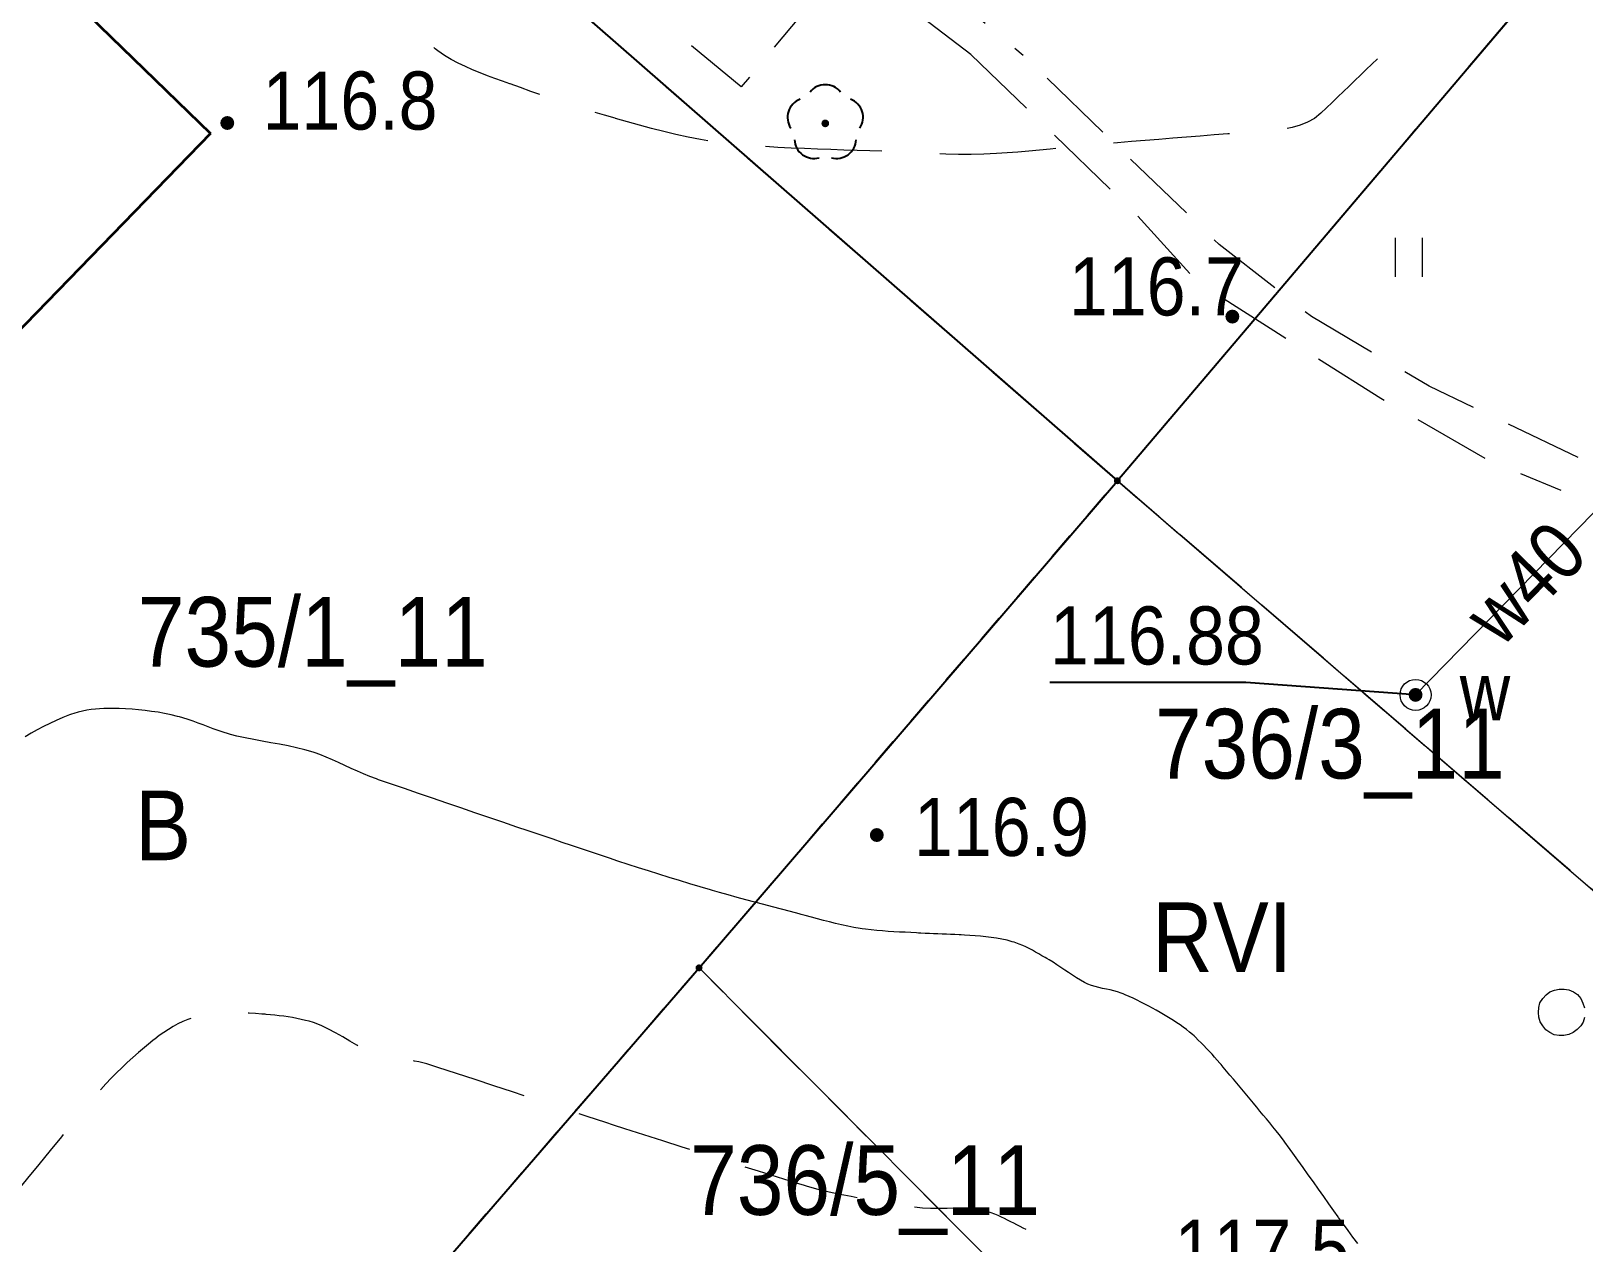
# Model space of a CAD drawing. Extents: x 6512885 to 6513481, y 5959590 to 5960000.
# Drawn here: x 6513241.18 to 6513281.28, y 5959878.64 to 5959909.94 of the extents above; entities that cross this region are included whole.
import ezdxf
from ezdxf.enums import TextEntityAlignment as Align

# ---------------------------------------------------------------- set-up
doc = ezdxf.new("R2010")
doc.units = 0
doc.header["$MEASUREMENT"] = 0
for name, pattern in [('2.0_1.0', [3, 2, -1]), ('217-1000', [2.8, 2.1, -0.7]), ('218-1000', [1.4, 0.7, -0.7]), ('219-1000', [0]), ('3.0_1.5', [4.5, 3, -1.5])]:
    doc.linetypes.add(name, pattern=pattern)
doc.layers.get('0').update_dxf_attribs({"color": 2, "linetype": 'CONTINUOUS', "lineweight": 5})
for name, color, linetype in [('203-Punkt załamania granicy działki nie stabilizowany', 7, 'CONTINUOUS'), ('210-Oznaczenie użytku', 7, 'CONTINUOUS'), ('211-Nr działki', 7, 'CONTINUOUS'), ('217-Granica konturu klasyfikcyjnego', 7, 'CONTINUOUS'), ('218-Granica użytku', 7, 'CONTINUOUS'), ('219-Linia granicy', 7, 'CONTINUOUS'), ('312-Budynek (powierzchnia)', 7, 'CONTINUOUS'), ('811-Warstwica ciągła linia', 7, 'CONTINUOUS'), ('812-Warstwica pomocnicza linia', 7, 'CONTINUOUS'), ('940-Trawnik symb. poj.', 7, 'CONTINUOUS'), ('chodnik (powierzchnia)', 7, 'CONTINUOUS'), ('drzewo liściaste (punkt)', 7, 'CONTINUOUS'), ('ogrodzenie trwałe (linia)', 7, 'CONTINUOUS'), ('przewód wodociągowy (linia)', 7, 'CONTINUOUS'), ('przewód wodociągowy (linia)-Atr1', 7, 'CONTINUOUS'), ('punkt o określonej wysokości (sieć wodociągowa)', 7, 'CONTINUOUS'), ('punkt o określonej wysokości (sieć wodociągowa)-Atr2', 7, 'CONTINUOUS'), ('punkt wysokościowy naturalny', 7, 'CONTINUOUS'), ('punkt wysokościowy naturalny-Atr2', 7, 'CONTINUOUS'), ('właz - siec niezidentyfikowana (powierzchnia)', 7, 'CONTINUOUS'), ('właz okrągły - siec wodociągowa (punkt)', 7, 'CONTINUOUS'), ('właz okrągły - siec wodociągowa (punkt)-Atr17', 7, 'CONTINUOUS')]:
    doc.layers.add(name, color=color, linetype=linetype)
doc.styles.get("Standard").update_dxf_attribs({"font": 'txt', "width": 0.75})
doc.linetypes.add('902-1000', pattern='A,5,0,[1,ksztalty.shx,S=1,R=0,X=0,Y=0],5', length=10)

# ---------------------------------------------------------------- blocks, each defined once
blk = doc.blocks.new('PW01')
at = {"linetype": 'Continuous', "lineweight": 13}
h = blk.add_hatch(color=0, dxfattribs=at)
edge = h.paths.add_edge_path()
edge.add_arc((0, 0), 0.18, 0, 360)
blk = doc.blocks.new('OP021')
at = {"linetype": 'Continuous', "lineweight": 13}
h = blk.add_hatch(color=0, dxfattribs=at)
edge = h.paths.add_edge_path()
edge.add_arc((0, 0), 0.1, 0, 360)
at = {"color": 0, "linetype": 'Continuous', "lineweight": -3}
for centre, start, end in [((0, 0.5), 38.316, 141.684), ((-0.476, 0.154), 110.388, 213.756), ((0.476, 0.154), 326.244, 69.612), ((-0.294, -0.404), 182.272, 285.64), ((0.294, -0.404), 254.36, 357.728), ((0.294, -0.404), 254.36, 357.728)]:
    blk.add_arc(centre, 0.5, start, end, dxfattribs=at)
blk = doc.blocks.new('940P')
at = {"color": 0, "linetype": 'Continuous', "lineweight": 0}
for p, q in [((-0.35, -0.5), (-0.35, 0.5)), ((0.35, -0.5), (0.35, 0.5))]:
    blk.add_line(p, q, dxfattribs=at)
blk = doc.blocks.new('US22')
at = {"color": 0, "linetype": 'Continuous', "lineweight": 0}
blk.add_circle((0, 0), 0.4, dxfattribs=at)
blk = doc.blocks.new('203')
at = {"linetype": 'Continuous', "lineweight": 0}
h = blk.add_hatch(color=0, dxfattribs=at)
edge = h.paths.add_edge_path()
edge.add_arc((0, 0), 0.09, 0, 360)

msp = doc.modelspace()

# ---------------------------------------------------------------- linework, layer by layer
at = {"layer": '217-Granica konturu klasyfikcyjnego', "color": 3, "linetype": '217-1000', "lineweight": 13, "flags": 128}
for points in [[(6513221.73, 5959939.82), (6513269.23, 5959898.33)], [(6513269.23, 5959898.33), (6513288.7, 5959921.26)], [(6513269.23, 5959898.33), (6513258.43, 5959885.75)], [(6513293.65, 5959877.3), (6513269.23, 5959898.33)], [(6513258.43, 5959885.75), (6513239.66, 5959864.04)], [(6513266.95, 5959877.18), (6513258.43, 5959885.75)]]:
    msp.add_lwpolyline(points, dxfattribs=at)
at = {"layer": '218-Granica użytku', "color": 3, "linetype": '218-1000', "lineweight": 13, "flags": 128}
for points in [[(6513269.23, 5959898.33), (6513221.73, 5959939.82)], [(6513269.23, 5959898.33), (6513288.7, 5959921.26)], [(6513258.43, 5959885.75), (6513269.23, 5959898.33)], [(6513269.23, 5959898.33), (6513293.65, 5959877.3)], [(6513239.66, 5959864.04), (6513258.43, 5959885.75)], [(6513266.95, 5959877.18), (6513258.43, 5959885.75)]]:
    msp.add_lwpolyline(points, dxfattribs=at)
at = {"layer": '219-Linia granicy', "color": 7, "linetype": '219-1000', "lineweight": 13, "flags": 128}
for points in [[(6513269.23, 5959898.33), (6513221.73, 5959939.82)], [(6513269.23, 5959898.33), (6513288.7, 5959921.26)], [(6513269.23, 5959898.33), (6513258.43, 5959885.75)], [(6513269.23, 5959898.33), (6513293.65, 5959877.3)], [(6513258.43, 5959885.75), (6513239.66, 5959864.04)], [(6513258.43, 5959885.75), (6513266.95, 5959877.18)]]:
    msp.add_lwpolyline(points, dxfattribs=at)
at = {"layer": '312-Budynek (powierzchnia)', "color": 7, "linetype": 'Continuous', "lineweight": 35, "flags": 128}
for points in [[(6513238.37, 5959914.52), (6513245.82, 5959907.3)], [(6513245.82, 5959907.3), (6513235.4, 5959896.57)]]:
    msp.add_lwpolyline(points, dxfattribs=at)
at = {"layer": '811-Warstwica ciągła linia', "color": 32, "linetype": 'Continuous', "lineweight": 13, "flags": 128}
msp.add_lwpolyline([(6513275.439, 5959878.631), (6513275.314, 5959878.798), (6513275.189, 5959878.965), (6513275.066, 5959879.132), (6513274.944, 5959879.301), (6513274.93, 5959879.32), (6513274.823, 5959879.471), (6513274.691, 5959879.658), (6513274.558, 5959879.845), (6513274.426, 5959880.033), (6513274.293, 5959880.22), (6513274.161, 5959880.407), (6513274.028, 5959880.594), (6513273.894, 5959880.781), (6513273.761, 5959880.968), (6513273.626, 5959881.154), (6513273.6, 5959881.19), (6513273.49, 5959881.338), (6513273.41, 5959881.442), (6513273.329, 5959881.544), (6513273.247, 5959881.646), (6513273.164, 5959881.747), (6513273.08, 5959881.848), (6513272.996, 5959881.949), (6513272.913, 5959882.05), (6513272.829, 5959882.15), (6513272.78, 5959882.21), (6513272.746, 5959882.252), (6513272.66, 5959882.356), (6513272.573, 5959882.461), (6513272.487, 5959882.565), (6513272.4, 5959882.669), (6513272.313, 5959882.773), (6513272.225, 5959882.877), (6513272.138, 5959882.98), (6513272.05, 5959883.084), (6513271.963, 5959883.187), (6513271.91, 5959883.25), (6513271.875, 5959883.291), (6513271.809, 5959883.368), (6513271.742, 5959883.444), (6513271.674, 5959883.52), (6513271.605, 5959883.595), (6513271.535, 5959883.669), (6513271.464, 5959883.742), (6513271.392, 5959883.814), (6513271.32, 5959883.886), (6513271.245, 5959883.957), (6513271.21, 5959883.99), (6513271.17, 5959884.026), (6513271.093, 5959884.093), (6513271.014, 5959884.156), (6513270.933, 5959884.216), (6513270.85, 5959884.275), (6513270.766, 5959884.331), (6513270.681, 5959884.386), (6513270.595, 5959884.44), (6513270.509, 5959884.493), (6513270.421, 5959884.545), (6513270.38, 5959884.57), (6513270.333, 5959884.598), (6513270.236, 5959884.654), (6513270.137, 5959884.709), (6513270.039, 5959884.763), (6513269.939, 5959884.815), (6513269.839, 5959884.866), (6513269.739, 5959884.916), (6513269.638, 5959884.964), (6513269.536, 5959885.011), (6513269.434, 5959885.057), (6513269.38, 5959885.08), (6513269.33, 5959885.1), (6513269.237, 5959885.132), (6513269.141, 5959885.158), (6513269.044, 5959885.18), (6513268.947, 5959885.2), (6513268.849, 5959885.219), (6513268.752, 5959885.241), (6513268.656, 5959885.265), (6513268.562, 5959885.294), (6513268.471, 5959885.331), (6513268.43, 5959885.35), (6513268.382, 5959885.375), (6513268.277, 5959885.433), (6513268.174, 5959885.495), (6513268.073, 5959885.56), (6513267.972, 5959885.626), (6513267.872, 5959885.694), (6513267.773, 5959885.761), (6513267.672, 5959885.828), (6513267.571, 5959885.894), (6513267.468, 5959885.957), (6513267.41, 5959885.99), (6513267.363, 5959886.017), (6513267.282, 5959886.064), (6513267.201, 5959886.111), (6513267.119, 5959886.158), (6513267.037, 5959886.204), (6513266.955, 5959886.248), (6513266.871, 5959886.29), (6513266.786, 5959886.329), (6513266.698, 5959886.365), (6513266.609, 5959886.398), (6513266.57, 5959886.41), (6513266.518, 5959886.426), (6513266.382, 5959886.461), (6513266.246, 5959886.491), (6513266.11, 5959886.516), (6513265.973, 5959886.537), (6513265.836, 5959886.554), (6513265.698, 5959886.567), (6513265.56, 5959886.578), (6513265.423, 5959886.587), (6513265.285, 5959886.595), (6513265.2, 5959886.6), (6513265.146, 5959886.603), (6513265.036, 5959886.608), (6513264.926, 5959886.613), (6513264.816, 5959886.618), (6513264.706, 5959886.622), (6513264.596, 5959886.627), (6513264.486, 5959886.631), (6513264.376, 5959886.636), (6513264.266, 5959886.641), (6513264.156, 5959886.647), (6513264.1, 5959886.65), (6513264.046, 5959886.653), (6513263.9, 5959886.661), (6513263.754, 5959886.668), (6513263.608, 5959886.675), (6513263.462, 5959886.683), (6513263.315, 5959886.691), (6513263.169, 5959886.702), (6513263.023, 5959886.714), (6513262.878, 5959886.729), (6513262.732, 5959886.747), (6513262.64, 5959886.76), (6513262.587, 5959886.768), (6513262.427, 5959886.796), (6513262.269, 5959886.827), (6513262.111, 5959886.861), (6513261.954, 5959886.898), (6513261.798, 5959886.937), (6513261.642, 5959886.977), (6513261.486, 5959887.019), (6513261.33, 5959887.061), (6513261.174, 5959887.102), (6513261.07, 5959887.13), (6513261.018, 5959887.144), (6513260.788, 5959887.204), (6513260.559, 5959887.264), (6513260.329, 5959887.324), (6513260.1, 5959887.385), (6513259.871, 5959887.446), (6513259.642, 5959887.507), (6513259.413, 5959887.57), (6513259.184, 5959887.633), (6513258.956, 5959887.699), (6513258.78, 5959887.75), (6513258.728, 5959887.765), (6513258.461, 5959887.844), (6513258.194, 5959887.924), (6513257.927, 5959888.005), (6513257.661, 5959888.086), (6513257.395, 5959888.169), (6513257.129, 5959888.252), (6513256.863, 5959888.336), (6513256.598, 5959888.422), (6513256.333, 5959888.509), (6513256.12, 5959888.58), (6513256.069, 5959888.597), (6513255.835, 5959888.676), (6513255.601, 5959888.754), (6513255.367, 5959888.833), (6513255.133, 5959888.912), (6513254.899, 5959888.991), (6513254.665, 5959889.07), (6513254.431, 5959889.15), (6513254.197, 5959889.229), (6513253.963, 5959889.308), (6513253.78, 5959889.37), (6513253.729, 5959889.387), (6513253.366, 5959889.51), (6513253.003, 5959889.634), (6513252.64, 5959889.758), (6513252.277, 5959889.881), (6513251.914, 5959890.006), (6513251.551, 5959890.13), (6513251.188, 5959890.254), (6513250.825, 5959890.378), (6513250.462, 5959890.503), (6513250.15, 5959890.61), (6513250.099, 5959890.628), (6513249.934, 5959890.69), (6513249.77, 5959890.758), (6513249.608, 5959890.829), (6513249.447, 5959890.903), (6513249.286, 5959890.978), (6513249.125, 5959891.052), (6513248.964, 5959891.125), (6513248.801, 5959891.194), (6513248.636, 5959891.258), (6513248.52, 5959891.3), (6513248.469, 5959891.317), (6513248.255, 5959891.381), (6513248.037, 5959891.436), (6513247.818, 5959891.484), (6513247.597, 5959891.526), (6513247.376, 5959891.565), (6513247.154, 5959891.604), (6513246.933, 5959891.644), (6513246.713, 5959891.688), (6513246.494, 5959891.737), (6513246.33, 5959891.78), (6513246.279, 5959891.795), (6513246.147, 5959891.835), (6513246.017, 5959891.88), (6513245.888, 5959891.927), (6513245.759, 5959891.975), (6513245.63, 5959892.024), (6513245.501, 5959892.072), (6513245.37, 5959892.12), (6513245.238, 5959892.165), (6513245.104, 5959892.206), (6513245.02, 5959892.23), (6513244.967, 5959892.244), (6513244.799, 5959892.285), (6513244.631, 5959892.32), (6513244.463, 5959892.35), (6513244.295, 5959892.375), (6513244.127, 5959892.396), (6513243.959, 5959892.413), (6513243.791, 5959892.427), (6513243.623, 5959892.438), (6513243.455, 5959892.446), (6513243.34, 5959892.45), (6513243.287, 5959892.451), (6513243.176, 5959892.452), (6513243.065, 5959892.45), (6513242.954, 5959892.444), (6513242.843, 5959892.435), (6513242.732, 5959892.421), (6513242.621, 5959892.403), (6513242.51, 5959892.381), (6513242.399, 5959892.353), (6513242.288, 5959892.32), (6513242.23, 5959892.3), (6513242.177, 5959892.281), (6513242.002, 5959892.214), (6513241.831, 5959892.141), (6513241.666, 5959892.065), (6513241.504, 5959891.984), (6513241.345, 5959891.899), (6513241.189, 5959891.81), (6513241.035, 5959891.717)], dxfattribs=at)
at = {"layer": '812-Warstwica pomocnicza linia', "color": 32, "linetype": '3.0_1.5', "lineweight": 13, "flags": 128}
for points in [[(6513275.95, 5959909.23), (6513275.803, 5959909.089), (6513275.656, 5959908.948), (6513275.509, 5959908.807), (6513275.362, 5959908.666), (6513275.216, 5959908.525), (6513275.069, 5959908.384), (6513274.922, 5959908.243), (6513274.775, 5959908.102), (6513274.627, 5959907.961), (6513274.48, 5959907.82), (6513274.318, 5959907.69), (6513274.14, 5959907.588), (6513273.947, 5959907.51), (6513273.744, 5959907.452), (6513273.531, 5959907.411), (6513273.313, 5959907.382), (6513273.092, 5959907.363), (6513272.871, 5959907.348), (6513272.653, 5959907.335), (6513272.44, 5959907.32), (6513272.084, 5959907.29), (6513271.728, 5959907.261), (6513271.372, 5959907.233), (6513271.016, 5959907.204), (6513270.66, 5959907.176), (6513270.304, 5959907.148), (6513269.948, 5959907.119), (6513269.592, 5959907.09), (6513269.236, 5959907.06), (6513268.88, 5959907.03), (6513268.603, 5959907.005), (6513268.326, 5959906.979), (6513268.049, 5959906.952), (6513267.772, 5959906.924), (6513267.496, 5959906.896), (6513267.219, 5959906.87), (6513266.942, 5959906.844), (6513266.665, 5959906.82), (6513266.387, 5959906.799), (6513266.11, 5959906.78), (6513265.784, 5959906.765), (6513265.457, 5959906.758), (6513265.13, 5959906.759), (6513264.803, 5959906.766), (6513264.476, 5959906.777), (6513264.149, 5959906.791), (6513263.821, 5959906.807), (6513263.494, 5959906.823), (6513263.167, 5959906.838), (6513262.84, 5959906.85), (6513262.513, 5959906.86), (6513262.172, 5959906.871), (6513261.831, 5959906.883), (6513261.49, 5959906.895), (6513261.149, 5959906.909), (6513260.808, 5959906.924), (6513260.467, 5959906.941), (6513260.126, 5959906.961), (6513259.785, 5959906.983), (6513259.444, 5959907.009), (6513259.43, 5959907.01), (6513259.105, 5959907.043), (6513258.785, 5959907.086), (6513258.467, 5959907.14), (6513258.15, 5959907.203), (6513257.834, 5959907.273), (6513257.52, 5959907.35), (6513257.206, 5959907.431), (6513256.892, 5959907.516), (6513256.579, 5959907.603), (6513256.27, 5959907.69), (6513256.266, 5959907.691), (6513255.99, 5959907.77), (6513255.715, 5959907.852), (6513255.442, 5959907.936), (6513255.169, 5959908.022), (6513254.897, 5959908.11), (6513254.627, 5959908.201), (6513254.356, 5959908.293), (6513254.086, 5959908.387), (6513253.816, 5959908.484), (6513253.55, 5959908.58), (6513253.546, 5959908.581), (6513253.353, 5959908.651), (6513253.16, 5959908.721), (6513252.966, 5959908.792), (6513252.775, 5959908.866), (6513252.585, 5959908.944), (6513252.397, 5959909.026), (6513252.213, 5959909.115), (6513252.033, 5959909.212), (6513251.857, 5959909.317), (6513251.69, 5959909.43), (6513251.687, 5959909.432), (6513251.654, 5959909.457), (6513251.621, 5959909.483), (6513251.589, 5959909.509), (6513251.557, 5959909.535), (6513251.526, 5959909.562), (6513251.494, 5959909.588), (6513251.463, 5959909.615), (6513251.431, 5959909.641), (6513251.399, 5959909.667), (6513251.37, 5959909.69)], [(6513266.88, 5959878.99), (6513266.799, 5959879.029), (6513266.718, 5959879.07), (6513266.638, 5959879.11), (6513266.558, 5959879.152), (6513266.477, 5959879.193), (6513266.397, 5959879.234), (6513266.316, 5959879.274), (6513266.235, 5959879.314), (6513266.153, 5959879.352), (6513266.07, 5959879.39), (6513265.874, 5959879.461), (6513265.673, 5959879.506), (6513265.467, 5959879.532), (6513265.257, 5959879.542), (6513265.046, 5959879.542), (6513264.833, 5959879.538), (6513264.62, 5959879.533), (6513264.408, 5959879.533), (6513264.197, 5959879.544), (6513263.99, 5959879.57), (6513263.784, 5959879.605), (6513263.498, 5959879.651), (6513263.212, 5959879.696), (6513262.926, 5959879.743), (6513262.64, 5959879.791), (6513262.355, 5959879.843), (6513262.071, 5959879.899), (6513261.788, 5959879.96), (6513261.507, 5959880.029), (6513261.227, 5959880.107), (6513261.15, 5959880.13), (6513260.95, 5959880.191), (6513260.455, 5959880.344), (6513259.961, 5959880.498), (6513259.468, 5959880.652), (6513258.975, 5959880.808), (6513258.482, 5959880.965), (6513257.99, 5959881.122), (6513257.498, 5959881.28), (6513257.006, 5959881.437), (6513256.513, 5959881.596), (6513256.22, 5959881.69), (6513256.021, 5959881.754), (6513255.539, 5959881.911), (6513255.057, 5959882.068), (6513254.575, 5959882.227), (6513254.093, 5959882.386), (6513253.611, 5959882.545), (6513253.13, 5959882.705), (6513252.648, 5959882.863), (6513252.166, 5959883.021), (6513251.684, 5959883.178), (6513251.4, 5959883.27), (6513251.198, 5959883.322), (6513251.083, 5959883.343), (6513250.968, 5959883.36), (6513250.851, 5959883.374), (6513250.734, 5959883.387), (6513250.618, 5959883.402), (6513250.502, 5959883.418), (6513250.387, 5959883.438), (6513250.274, 5959883.464), (6513250.25, 5959883.47), (6513250.162, 5959883.496), (6513249.968, 5959883.568), (6513249.779, 5959883.655), (6513249.594, 5959883.753), (6513249.411, 5959883.858), (6513249.229, 5959883.965), (6513249.046, 5959884.071), (6513248.86, 5959884.17), (6513248.67, 5959884.26), (6513248.473, 5959884.335), (6513248.36, 5959884.37), (6513248.27, 5959884.394), (6513248.158, 5959884.42), (6513248.045, 5959884.443), (6513247.932, 5959884.464), (6513247.819, 5959884.482), (6513247.706, 5959884.498), (6513247.593, 5959884.513), (6513247.479, 5959884.526), (6513247.366, 5959884.537), (6513247.252, 5959884.548), (6513247.23, 5959884.55), (6513247.138, 5959884.558), (6513246.975, 5959884.571), (6513246.811, 5959884.583), (6513246.647, 5959884.591), (6513246.482, 5959884.595), (6513246.318, 5959884.595), (6513246.153, 5959884.59), (6513245.989, 5959884.578), (6513245.825, 5959884.56), (6513245.661, 5959884.534), (6513245.59, 5959884.52), (6513245.499, 5959884.499), (6513245.364, 5959884.461), (6513245.231, 5959884.414), (6513245.101, 5959884.361), (6513244.974, 5959884.3), (6513244.85, 5959884.234), (6513244.729, 5959884.161), (6513244.61, 5959884.082), (6513244.493, 5959883.999), (6513244.379, 5959883.911), (6513244.34, 5959883.88), (6513244.267, 5959883.82), (6513244.113, 5959883.692), (6513243.961, 5959883.564), (6513243.813, 5959883.435), (6513243.668, 5959883.304), (6513243.525, 5959883.171), (6513243.386, 5959883.035), (6513243.25, 5959882.897), (6513243.117, 5959882.755), (6513242.987, 5959882.609), (6513242.92, 5959882.53), (6513242.861, 5959882.459), (6513242.562, 5959882.103), (6513242.265, 5959881.747), (6513241.969, 5959881.39), (6513241.675, 5959881.033), (6513241.381, 5959880.675), (6513241.089, 5959880.316), (6513240.798, 5959879.956), (6513240.508, 5959879.594), (6513240.22, 5959879.232), (6513239.99, 5959878.94), (6513239.933, 5959878.867), (6513239.784, 5959878.67), (6513239.638, 5959878.469), (6513239.494, 5959878.267), (6513239.35, 5959878.065), (6513239.205, 5959877.864), (6513239.059, 5959877.664), (6513238.909, 5959877.467), (6513238.755, 5959877.274), (6513238.594, 5959877.085), (6513238.49, 5959876.97), (6513238.427, 5959876.903), (6513238.29, 5959876.754), (6513238.152, 5959876.606), (6513238.014, 5959876.458), (6513237.876, 5959876.31), (6513237.738, 5959876.162), (6513237.6, 5959876.014), (6513237.462, 5959875.866), (6513237.323, 5959875.718), (6513237.185, 5959875.571), (6513237.11, 5959875.49), (6513237.047, 5959875.423), (6513236.919, 5959875.286), (6513236.791, 5959875.149), (6513236.663, 5959875.012), (6513236.535, 5959874.875), (6513236.407, 5959874.738), (6513236.279, 5959874.601), (6513236.151, 5959874.464), (6513236.023, 5959874.327), (6513235.895, 5959874.19), (6513235.83, 5959874.12), (6513235.767, 5959874.053), (6513235.667, 5959873.944), (6513235.567, 5959873.836), (6513235.468, 5959873.727), (6513235.368, 5959873.617), (6513235.27, 5959873.507), (6513235.171, 5959873.397), (6513235.073, 5959873.286), (6513234.975, 5959873.175), (6513234.877, 5959873.063), (6513234.84, 5959873.02), (6513234.781, 5959872.948), (6513234.714, 5959872.859), (6513234.652, 5959872.765), (6513234.596, 5959872.668), (6513234.544, 5959872.568), (6513234.499, 5959872.466), (6513234.458, 5959872.361), (6513234.424, 5959872.255), (6513234.395, 5959872.147), (6513234.373, 5959872.038), (6513234.37, 5959872.02), (6513234.356, 5959871.929), (6513234.329, 5959871.717), (6513234.311, 5959871.505), (6513234.301, 5959871.292), (6513234.299, 5959871.079), (6513234.304, 5959870.866), (6513234.316, 5959870.652), (6513234.335, 5959870.44), (6513234.36, 5959870.228), (6513234.39, 5959870.018), (6513234.41, 5959869.9), (6513234.426, 5959869.81), (6513234.471, 5959869.572), (6513234.519, 5959869.334), (6513234.568, 5959869.097), (6513234.619, 5959868.859), (6513234.669, 5959868.622), (6513234.718, 5959868.384), (6513234.765, 5959868.146), (6513234.809, 5959867.908), (6513234.848, 5959867.669), (6513234.87, 5959867.52), (6513234.883, 5959867.429), (6513234.921, 5959867.153), (6513234.96, 5959866.877), (6513234.999, 5959866.601), (6513235.037, 5959866.325), (6513235.075, 5959866.049), (6513235.114, 5959865.773), (6513235.151, 5959865.497), (6513235.189, 5959865.221), (6513235.226, 5959864.945), (6513235.25, 5959864.76)]]:
    msp.add_lwpolyline(points, dxfattribs=at)
at = {"layer": 'chodnik (powierzchnia)', "color": 7, "linetype": '2.0_1.0', "lineweight": 18, "flags": 128}
for points in [[(6513255.76, 5959919.88), (6513264.65, 5959911.14), (6513266.8, 5959909.32)], [(6513265.45, 5959909.34), (6513263.4, 5959910.9), (6513254.91, 5959919.09)], [(6513265.45, 5959909.34), (6513269.67, 5959905.26), (6513271.32, 5959903.45), (6513276.03, 5959900.46), (6513278.83, 5959898.85), (6513280.68, 5959898.09)], [(6513281.13, 5959898.93), (6513277.28, 5959900.77), (6513274.24, 5959902.57), (6513271.86, 5959904.43), (6513266.8, 5959909.32)]]:
    msp.add_lwpolyline(points, dxfattribs=at)
msp.add_lwpolyline([(6513259.51, 5959912.99), (6513261.73, 5959911.16), (6513259.52, 5959908.5), (6513257.31, 5959910.33)], close=True, dxfattribs=at)
at = {"layer": 'ogrodzenie trwałe (linia)', "color": 7, "linetype": '902-1000', "lineweight": 25, "flags": 128}
for points in [[(6513248.81, 5959964.43), (6513221.16, 5959940.44), (6513221.73, 5959939.82), (6513269.23, 5959898.33)], [(6513288.7, 5959921.26), (6513269.23, 5959898.33)], [(6513190.26, 5959907.57), (6513239.66, 5959864.04), (6513258.43, 5959885.75), (6513269.23, 5959898.33)]]:
    msp.add_lwpolyline(points, dxfattribs=at)
at = {"layer": 'przewód wodociągowy (linia)', "color": 5, "linetype": 'Continuous', "lineweight": 18, "flags": 128}
msp.add_lwpolyline([(6513289.79, 5959903.95), (6513288.79, 5959904.93), (6513276.93, 5959892.8)], dxfattribs=at)
at = {"layer": 'punkt o określonej wysokości (sieć wodociągowa)-Atr2', "color": 7, "flags": 128}
msp.add_lwpolyline([(6513276.93, 5959892.8), (6513272.55, 5959893.12), (6513267.491, 5959893.12)], dxfattribs=at)
at = {"layer": 'właz - siec niezidentyfikowana (powierzchnia)', "color": 7, "linetype": 'Continuous', "lineweight": 13, "flags": 128}
msp.add_lwpolyline([(6513281.29, 5959884.47), (6513281.26, 5959884.35), (6513281.2, 5959884.25), (6513281.1, 5959884.16), (6513281, 5959884.08), (6513280.89, 5959884.03), (6513280.76, 5959884), (6513280.64, 5959884), (6513280.51, 5959884.02), (6513280.4, 5959884.08), (6513280.29, 5959884.15), (6513280.22, 5959884.25), (6513280.15, 5959884.36), (6513280.11, 5959884.48), (6513280.1, 5959884.6), (6513280.11, 5959884.73), (6513280.14, 5959884.85), (6513280.22, 5959884.96), (6513280.3, 5959885.05), (6513280.4, 5959885.13), (6513280.52, 5959885.17), (6513280.64, 5959885.2), (6513280.77, 5959885.2), (6513280.89, 5959885.18), (6513281.01, 5959885.13), (6513281.11, 5959885.06), (6513281.2, 5959884.96), (6513281.25, 5959884.84), (6513281.29, 5959884.72)], dxfattribs=at)

# ---------------------------------------------------------------- block references
at = {"layer": '203-Punkt załamania granicy działki nie stabilizowany', "color": 7, "linetype": 'Continuous', "lineweight": 13}
for p in [(6513269.23, 5959898.33), (6513258.43, 5959885.75)]:
    msp.add_blockref('203', p, dxfattribs=at)
at = {"layer": '940-Trawnik symb. poj.', "color": 7, "linetype": 'Continuous', "lineweight": 13}
msp.add_blockref('940P', (6513276.76, 5959904.1), dxfattribs=at)
at = {"layer": 'drzewo liściaste (punkt)', "color": 94, "linetype": 'Continuous', "lineweight": 13}
msp.add_blockref('OP021', (6513261.69, 5959907.56), dxfattribs=at)
at = {"layer": 'punkt o określonej wysokości (sieć wodociągowa)', "color": 5, "linetype": 'Continuous', "lineweight": 13}
msp.add_blockref('PW01', (6513276.93, 5959892.8), dxfattribs=at)
at = {"layer": 'punkt wysokościowy naturalny', "color": 7, "linetype": 'Continuous', "lineweight": 13}
for p in [(6513246.25, 5959907.57), (6513272.2, 5959902.57), (6513263.02, 5959889.18)]:
    msp.add_blockref('PW01', p, dxfattribs=at)
at = {"layer": 'właz okrągły - siec wodociągowa (punkt)', "color": 7, "linetype": 'Continuous', "lineweight": 13}
msp.add_blockref('US22', (6513276.93, 5959892.8), dxfattribs=at)

# ---------------------------------------------------------------- texts
at = {"layer": '210-Oznaczenie użytku', "color": 3, "linetype": 'Continuous', "lineweight": 18, "width": 0.9}
for s, p in [('B', (6513243.87, 5959888.53)), ('RVI', (6513270.13, 5959885.64))]:
    msp.add_text(s, height=1.8, dxfattribs=at).set_placement(p)
at = {"layer": '211-Nr działki', "color": 7, "linetype": 'Continuous', "lineweight": 18, "width": 0.9}
for s, p in [('735/1_11', (6513243.94, 5959893.53)), ('736/3_11', (6513270.2, 5959890.64)), ('736/5_11', (6513258.2, 5959879.37))]:
    msp.add_text(s, height=1.8, dxfattribs=at).set_placement(p)
at = {"layer": 'przewód wodociągowy (linia)-Atr1', "color": 5, "width": 0.9}
msp.add_text('w40', height=1.5, rotation=45.645, dxfattribs=at).set_placement((6513278.6, 5959894.51), align=Align.MIDDLE_LEFT)
at = {"layer": 'punkt o określonej wysokości (sieć wodociągowa)-Atr2', "color": 5, "width": 0.9}
msp.add_text('116.88', height=1.5, dxfattribs=at).set_placement((6513267.491, 5959893.135), align=Align.BOTTOM_LEFT)
at = {"layer": 'punkt wysokościowy naturalny-Atr2', "color": 7, "width": 0.9}
for s, p in [('116.8', (6513247.16, 5959907.4)), ('116.7', (6513267.98, 5959902.6)), ('116.9', (6513263.98, 5959888.64)), ('117.5', (6513270.71, 5959877.75))]:
    msp.add_text(s, height=1.5, dxfattribs=at).set_placement(p)
at = {"layer": 'właz okrągły - siec wodociągowa (punkt)-Atr17', "color": 7, "width": 0.9}
msp.add_text('w', height=1.5, dxfattribs=at).set_placement((6513278.07, 5959892.14))

doc.saveas('drawing.dxf')
